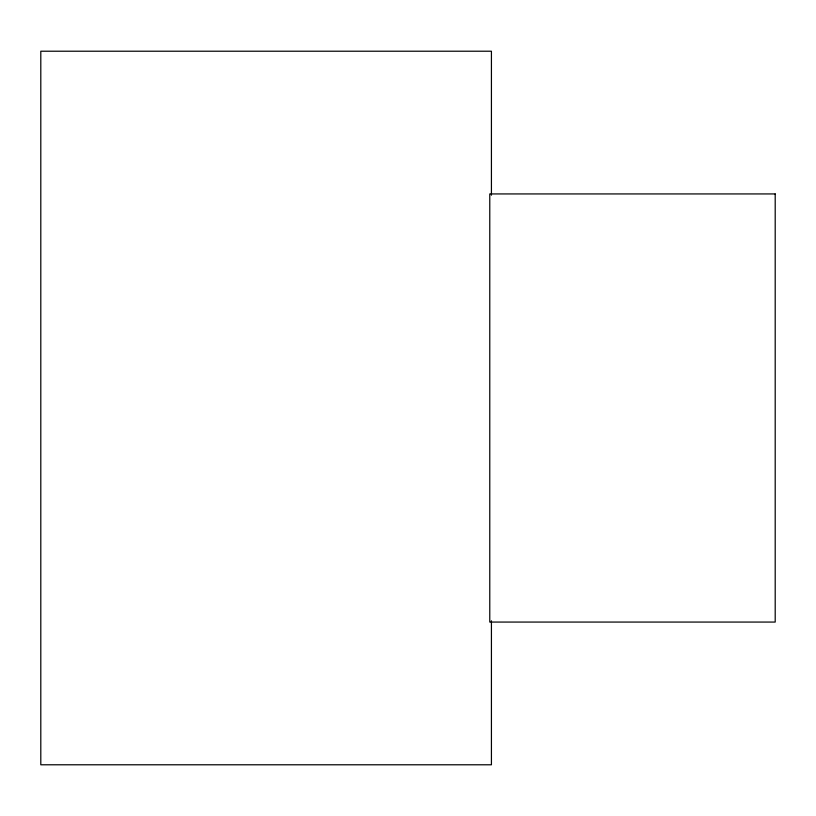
<?xml version="1.0" encoding="UTF-8"?>
<svg xmlns="http://www.w3.org/2000/svg" width="816" height="816" viewBox="0 0 816 816"><rect width="100%" height="100%" fill="white"/><g stroke="black" fill="none" stroke-linecap="round" stroke-linejoin="round"><path stroke-width="1.22" d="M491.426 195.197L491.426 51.214L40.8 51.214L40.8 764.786L491.426 764.786L491.426 620.803M775.2 193.933L489.773 193.933L489.773 622.067L775.2 622.067L775.2 193.933"/></g></svg>
